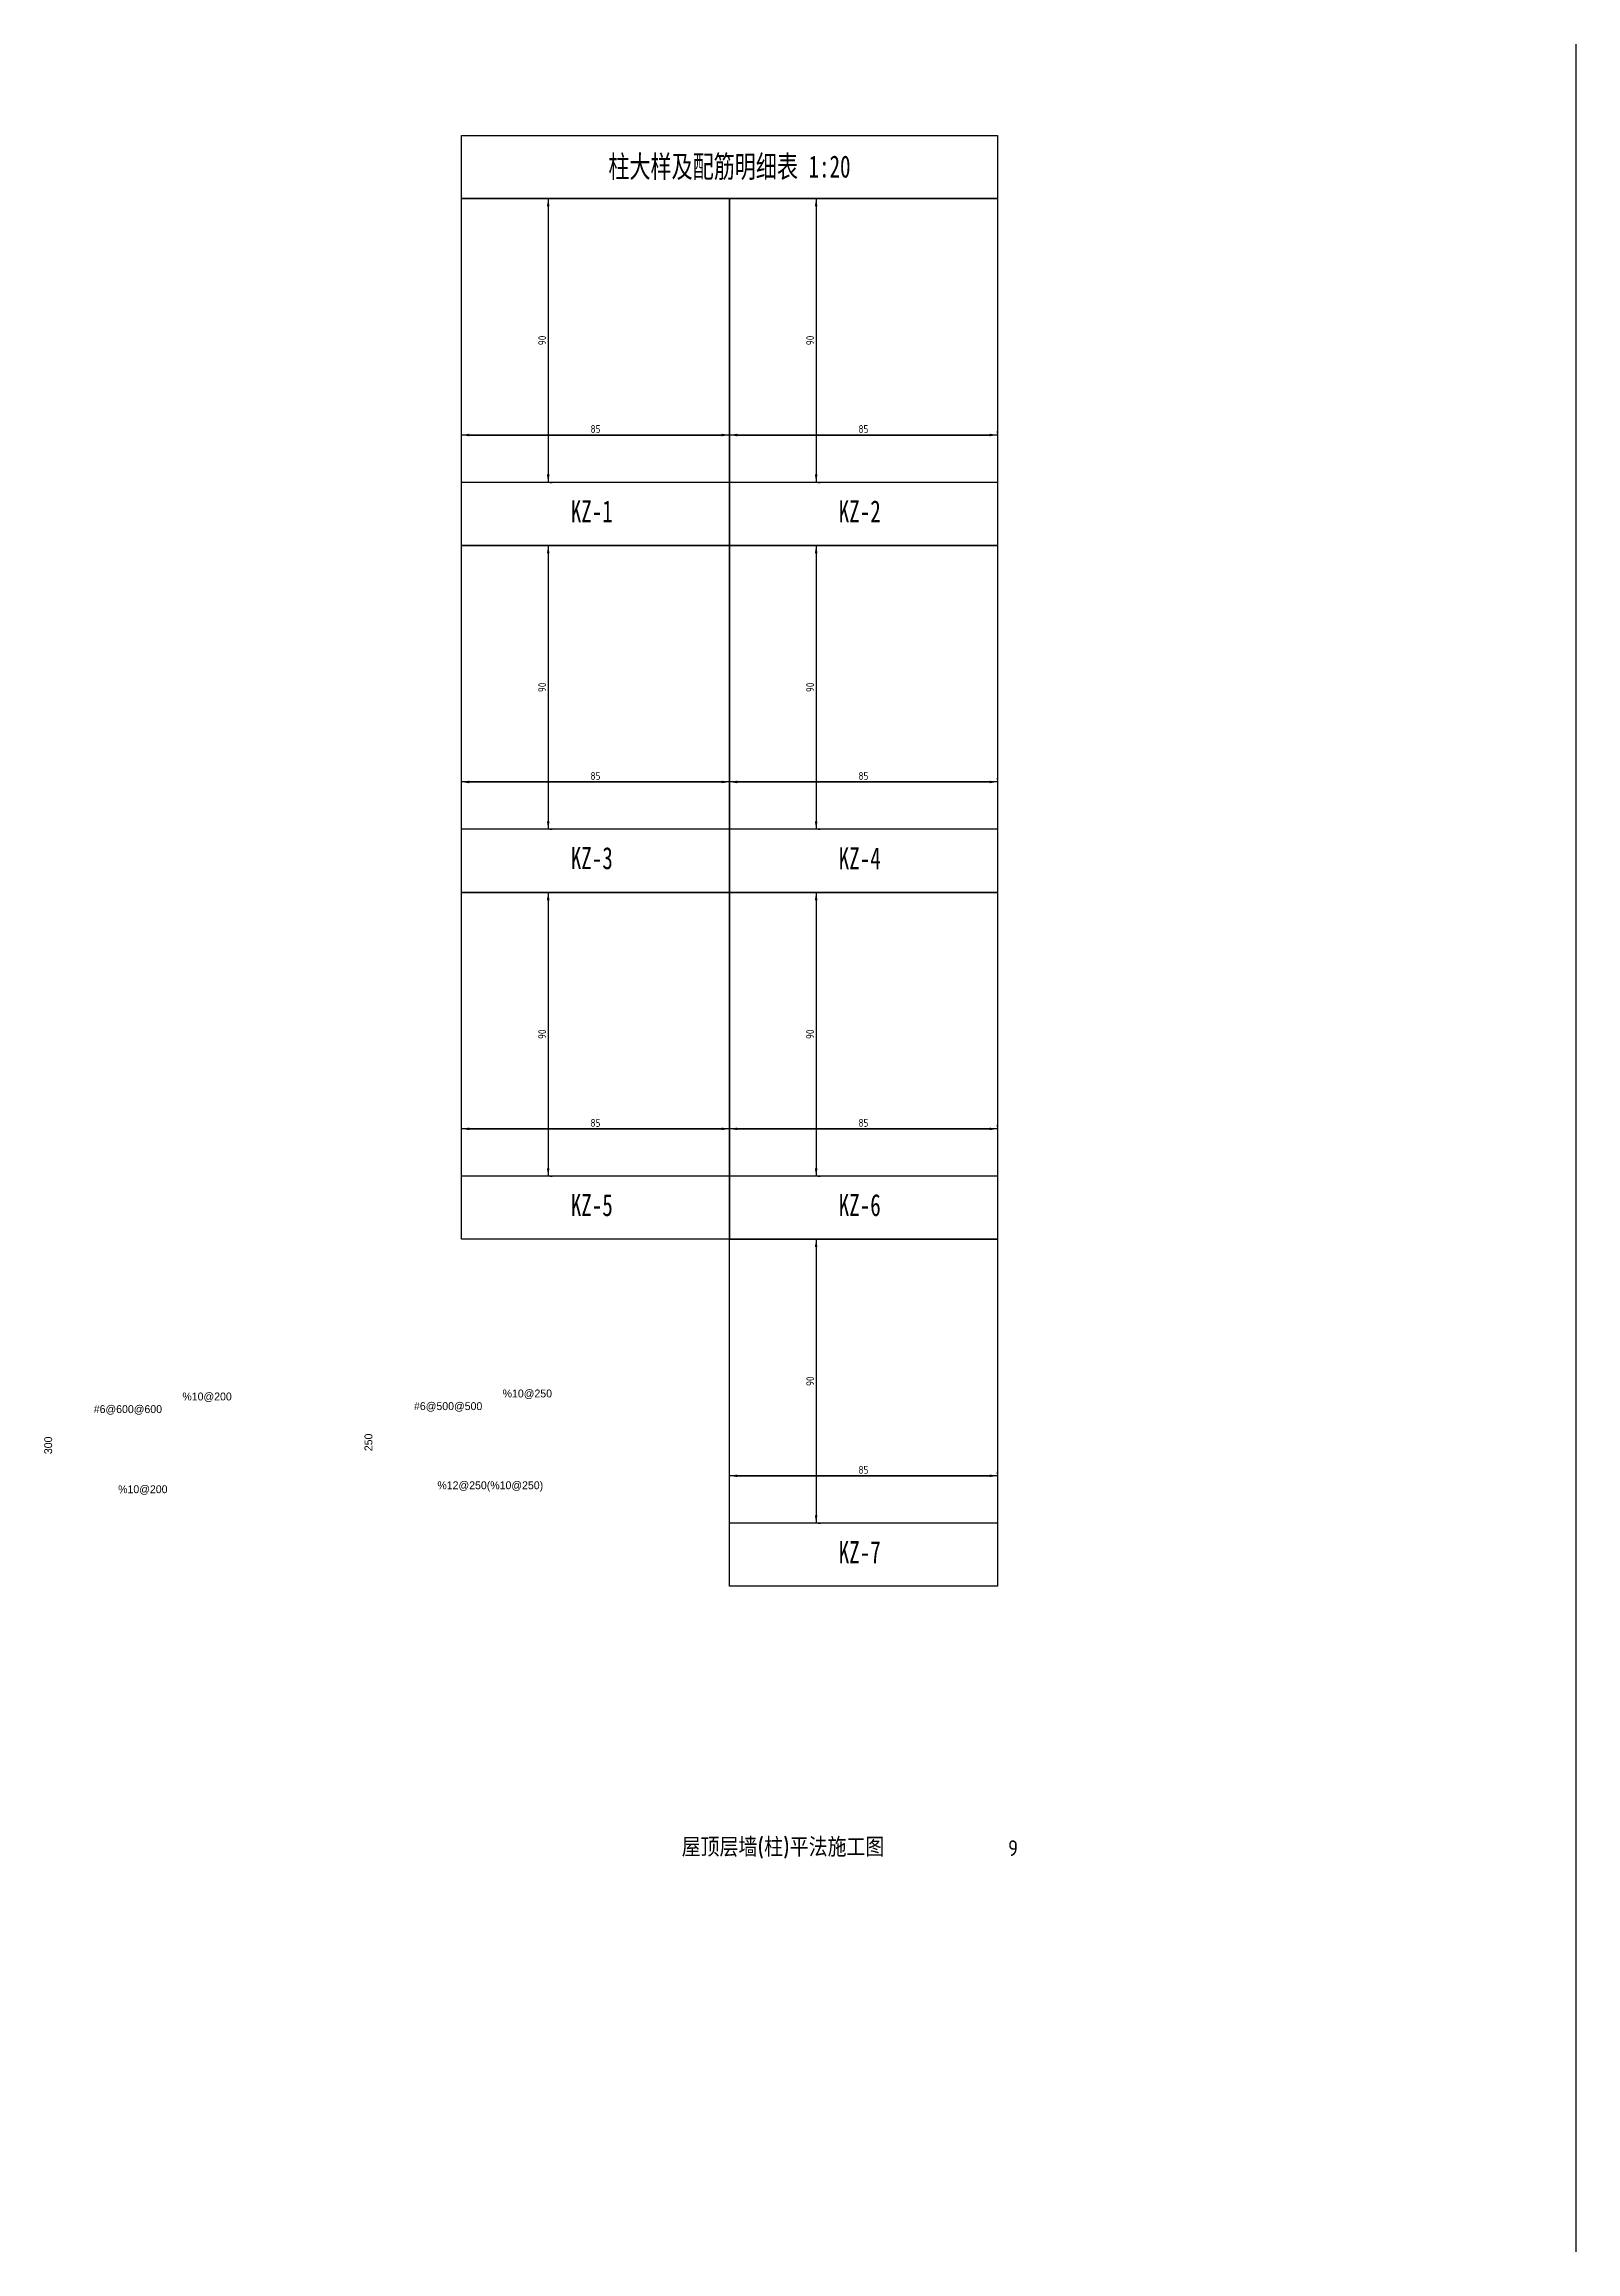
# Model space of a CAD drawing. Header units: millimetres. Extents: x 0 to 5000, y -622 to 594.
# Drawn here: x 4514 to 5000, y -106 to 594 of the extents above; entities that cross this region are included whole.
import ezdxf

# ---------------------------------------------------------------- set-up
doc = ezdxf.new("R2010")
doc.units = ezdxf.units.MM
doc.header["$LTSCALE"] = 0.01
doc.layers.add('PUB_TEXT', color=7, linetype='Continuous')
doc.styles.add('hztxt', font='tssdeng.shx', dxfattribs={"bigfont": 'hztxt.shx'})
doc.styles.get("Standard").update_dxf_attribs({"font": 'gbenor.shx'})
doc.styles.add('xxxx', font='RIF.ttf')
doc.styles.add('宋体', font='')
doc.styles.get('宋体').set_extended_font_data('SimSun')
doc.dimstyles.new('ISO-25', dxfattribs={"dimtxt": 2.5, "dimasz": 2.5, "dimexe": 1.25, "dimexo": 0.625, "dimtad": 1, "dimtxsty": 'Standard', "dimcen": 2.5, "dimadec": 0, "dimazin": 0, "dimtfac": 1, "dimtmove": 0, "dimatfit": 3, "dimfxl": 1, "dimarcsym": 0})

# ---------------------------------------------------------------- blocks, each defined once
blk = doc.blocks.new('*D61')
at = {"layer": 'Defpoints', "color": 0, "lineweight": -2, "transparency": 16777216}
for p, q in [((4646.51, 470.69), (4646.51, 471.31)), ((4649.01, 470.06), (4729.01, 470.06)), ((4731.51, 470.69), (4731.51, 471.31))]:
    blk.add_line(p, q, dxfattribs=at)
at = {"layer": 'Defpoints', "color": 0, "transparency": 16777216}
for p in [(4646.51, 470.06), (4731.51, 470.06), (4731.51, 470.06)]:
    blk.add_point(p, dxfattribs=at)
for points in [[(4649.01, 470.48), (4649.01, 469.65), (4646.51, 470.06)], [(4729.01, 470.48), (4729.01, 469.65), (4731.51, 470.06)]]:
    blk.add_solid(points, dxfattribs=at)
at = {"layer": 'Defpoints', "color": 0, "transparency": 16777216, "insert": (4689.01, 471.96), "char_height": 2.5, "attachment_point": 5}
blk.add_mtext('85', dxfattribs=at)
blk = doc.blocks.new('*D62')
at = {"layer": 'Defpoints', "color": 0, "lineweight": -2, "transparency": 16777216}
for p, q in [((4674.01, 542.56), (4674.01, 457.56)), ((4674.64, 545.06), (4675.26, 545.06)), ((4674.64, 455.06), (4675.26, 455.06))]:
    blk.add_line(p, q, dxfattribs=at)
at = {"layer": 'Defpoints', "color": 0, "transparency": 16777216}
for p in [(4674.01, 545.06), (4674.01, 455.06), (4674.01, 455.06)]:
    blk.add_point(p, dxfattribs=at)
for points in [[(4673.59, 542.56), (4674.43, 542.56), (4674.01, 545.06)], [(4673.59, 457.56), (4674.43, 457.56), (4674.01, 455.06)]]:
    blk.add_solid(points, dxfattribs=at)
at = {"layer": 'Defpoints', "color": 0, "transparency": 16777216, "insert": (4672.11, 500.06), "char_height": 2.5, "attachment_point": 5, "rotation": 90}
blk.add_mtext('90', dxfattribs=at)
blk = doc.blocks.new('*D63')
at = {"layer": 'Defpoints', "color": 0, "lineweight": -2, "transparency": 16777216}
for p, q in [((4731.51, 470.69), (4731.51, 471.31)), ((4734.01, 470.06), (4814.01, 470.06)), ((4816.51, 470.69), (4816.51, 471.31))]:
    blk.add_line(p, q, dxfattribs=at)
at = {"layer": 'Defpoints', "color": 0, "transparency": 16777216}
for p in [(4731.51, 470.06), (4816.51, 470.06), (4816.51, 470.06)]:
    blk.add_point(p, dxfattribs=at)
for points in [[(4734.01, 470.48), (4734.01, 469.65), (4731.51, 470.06)], [(4814.01, 470.48), (4814.01, 469.65), (4816.51, 470.06)]]:
    blk.add_solid(points, dxfattribs=at)
at = {"layer": 'Defpoints', "color": 0, "transparency": 16777216, "insert": (4774.01, 471.96), "char_height": 2.5, "attachment_point": 5}
blk.add_mtext('85', dxfattribs=at)
blk = doc.blocks.new('*D64')
at = {"layer": 'Defpoints', "color": 0, "lineweight": -2, "transparency": 16777216}
for p, q in [((4759.01, 542.56), (4759.01, 457.56)), ((4759.64, 545.06), (4760.26, 545.06)), ((4759.64, 455.06), (4760.26, 455.06))]:
    blk.add_line(p, q, dxfattribs=at)
at = {"layer": 'Defpoints', "color": 0, "transparency": 16777216}
for p in [(4759.01, 545.06), (4759.01, 455.06), (4759.01, 455.06)]:
    blk.add_point(p, dxfattribs=at)
for points in [[(4758.59, 542.56), (4759.43, 542.56), (4759.01, 545.06)], [(4758.59, 457.56), (4759.43, 457.56), (4759.01, 455.06)]]:
    blk.add_solid(points, dxfattribs=at)
at = {"layer": 'Defpoints', "color": 0, "transparency": 16777216, "insert": (4757.11, 500.06), "char_height": 2.5, "attachment_point": 5, "rotation": 90}
blk.add_mtext('90', dxfattribs=at)
blk = doc.blocks.new('*D65')
at = {"layer": 'Defpoints', "color": 0, "lineweight": -2, "transparency": 16777216}
for p, q in [((4646.51, 360.69), (4646.51, 361.31)), ((4649.01, 360.06), (4729.01, 360.06)), ((4731.51, 360.69), (4731.51, 361.31))]:
    blk.add_line(p, q, dxfattribs=at)
at = {"layer": 'Defpoints', "color": 0, "transparency": 16777216}
for p in [(4646.51, 360.06), (4731.51, 360.06), (4731.51, 360.06)]:
    blk.add_point(p, dxfattribs=at)
for points in [[(4649.01, 360.48), (4649.01, 359.65), (4646.51, 360.06)], [(4729.01, 360.48), (4729.01, 359.65), (4731.51, 360.06)]]:
    blk.add_solid(points, dxfattribs=at)
at = {"layer": 'Defpoints', "color": 0, "transparency": 16777216, "insert": (4689.01, 361.96), "char_height": 2.5, "attachment_point": 5}
blk.add_mtext('85', dxfattribs=at)
blk = doc.blocks.new('*D66')
at = {"layer": 'Defpoints', "color": 0, "lineweight": -2, "transparency": 16777216}
for p, q in [((4674.64, 435.06), (4675.26, 435.06)), ((4674.01, 432.56), (4674.01, 347.56)), ((4674.64, 345.06), (4675.26, 345.06))]:
    blk.add_line(p, q, dxfattribs=at)
at = {"layer": 'Defpoints', "color": 0, "transparency": 16777216}
for p in [(4674.01, 435.06), (4674.01, 345.06), (4674.01, 345.06)]:
    blk.add_point(p, dxfattribs=at)
for points in [[(4673.59, 432.56), (4674.43, 432.56), (4674.01, 435.06)], [(4673.59, 347.56), (4674.43, 347.56), (4674.01, 345.06)]]:
    blk.add_solid(points, dxfattribs=at)
at = {"layer": 'Defpoints', "color": 0, "transparency": 16777216, "insert": (4672.11, 390.06), "char_height": 2.5, "attachment_point": 5, "rotation": 90}
blk.add_mtext('90', dxfattribs=at)
blk = doc.blocks.new('*D67')
at = {"layer": 'Defpoints', "color": 0, "lineweight": -2, "transparency": 16777216}
for p, q in [((4731.51, 360.69), (4731.51, 361.31)), ((4734.01, 360.06), (4814.01, 360.06)), ((4816.51, 360.69), (4816.51, 361.31))]:
    blk.add_line(p, q, dxfattribs=at)
at = {"layer": 'Defpoints', "color": 0, "transparency": 16777216}
for p in [(4731.51, 360.06), (4816.51, 360.06), (4816.51, 360.06)]:
    blk.add_point(p, dxfattribs=at)
for points in [[(4734.01, 360.48), (4734.01, 359.65), (4731.51, 360.06)], [(4814.01, 360.48), (4814.01, 359.65), (4816.51, 360.06)]]:
    blk.add_solid(points, dxfattribs=at)
at = {"layer": 'Defpoints', "color": 0, "transparency": 16777216, "insert": (4774.01, 361.96), "char_height": 2.5, "attachment_point": 5}
blk.add_mtext('85', dxfattribs=at)
blk = doc.blocks.new('*D68')
at = {"layer": 'Defpoints', "color": 0, "lineweight": -2, "transparency": 16777216}
for p, q in [((4759.64, 435.06), (4760.26, 435.06)), ((4759.01, 432.56), (4759.01, 347.56)), ((4759.64, 345.06), (4760.26, 345.06))]:
    blk.add_line(p, q, dxfattribs=at)
at = {"layer": 'Defpoints', "color": 0, "transparency": 16777216}
for p in [(4759.01, 435.06), (4759.01, 345.06), (4759.01, 345.06)]:
    blk.add_point(p, dxfattribs=at)
for points in [[(4758.59, 432.56), (4759.43, 432.56), (4759.01, 435.06)], [(4758.59, 347.56), (4759.43, 347.56), (4759.01, 345.06)]]:
    blk.add_solid(points, dxfattribs=at)
at = {"layer": 'Defpoints', "color": 0, "transparency": 16777216, "insert": (4757.11, 390.06), "char_height": 2.5, "attachment_point": 5, "rotation": 90}
blk.add_mtext('90', dxfattribs=at)
blk = doc.blocks.new('*D69')
at = {"layer": 'Defpoints', "color": 0, "lineweight": -2, "transparency": 16777216}
for p, q in [((4646.51, 250.69), (4646.51, 251.31)), ((4649.01, 250.06), (4729.01, 250.06)), ((4731.51, 250.69), (4731.51, 251.31))]:
    blk.add_line(p, q, dxfattribs=at)
at = {"layer": 'Defpoints', "color": 0, "transparency": 16777216}
for p in [(4646.51, 250.06), (4731.51, 250.06), (4731.51, 250.06)]:
    blk.add_point(p, dxfattribs=at)
for points in [[(4649.01, 250.48), (4649.01, 249.65), (4646.51, 250.06)], [(4729.01, 250.48), (4729.01, 249.65), (4731.51, 250.06)]]:
    blk.add_solid(points, dxfattribs=at)
at = {"layer": 'Defpoints', "color": 0, "transparency": 16777216, "insert": (4689.01, 251.96), "char_height": 2.5, "attachment_point": 5}
blk.add_mtext('85', dxfattribs=at)
blk = doc.blocks.new('*D70')
at = {"layer": 'Defpoints', "color": 0, "lineweight": -2, "transparency": 16777216}
for p, q in [((4674.01, 322.56), (4674.01, 237.56)), ((4674.64, 325.06), (4675.26, 325.06)), ((4674.64, 235.06), (4675.26, 235.06))]:
    blk.add_line(p, q, dxfattribs=at)
at = {"layer": 'Defpoints', "color": 0, "transparency": 16777216}
for p in [(4674.01, 325.06), (4674.01, 235.06), (4674.01, 235.06)]:
    blk.add_point(p, dxfattribs=at)
for points in [[(4673.59, 322.56), (4674.43, 322.56), (4674.01, 325.06)], [(4673.59, 237.56), (4674.43, 237.56), (4674.01, 235.06)]]:
    blk.add_solid(points, dxfattribs=at)
at = {"layer": 'Defpoints', "color": 0, "transparency": 16777216, "insert": (4672.11, 280.06), "char_height": 2.5, "attachment_point": 5, "rotation": 90}
blk.add_mtext('90', dxfattribs=at)
blk = doc.blocks.new('*D71')
at = {"layer": 'Defpoints', "color": 0, "lineweight": -2, "transparency": 16777216}
for p, q in [((4731.51, 250.69), (4731.51, 251.31)), ((4734.01, 250.06), (4814.01, 250.06)), ((4816.51, 250.69), (4816.51, 251.31))]:
    blk.add_line(p, q, dxfattribs=at)
at = {"layer": 'Defpoints', "color": 0, "transparency": 16777216}
for p in [(4731.51, 250.06), (4816.51, 250.06), (4816.51, 250.06)]:
    blk.add_point(p, dxfattribs=at)
for points in [[(4734.01, 250.48), (4734.01, 249.65), (4731.51, 250.06)], [(4814.01, 250.48), (4814.01, 249.65), (4816.51, 250.06)]]:
    blk.add_solid(points, dxfattribs=at)
at = {"layer": 'Defpoints', "color": 0, "transparency": 16777216, "insert": (4774.01, 251.96), "char_height": 2.5, "attachment_point": 5}
blk.add_mtext('85', dxfattribs=at)
blk = doc.blocks.new('*D72')
at = {"layer": 'Defpoints', "color": 0, "lineweight": -2, "transparency": 16777216}
for p, q in [((4759.01, 322.56), (4759.01, 237.56)), ((4759.64, 325.06), (4760.26, 325.06)), ((4759.64, 235.06), (4760.26, 235.06))]:
    blk.add_line(p, q, dxfattribs=at)
at = {"layer": 'Defpoints', "color": 0, "transparency": 16777216}
for p in [(4759.01, 325.06), (4759.01, 235.06), (4759.01, 235.06)]:
    blk.add_point(p, dxfattribs=at)
for points in [[(4758.59, 322.56), (4759.43, 322.56), (4759.01, 325.06)], [(4758.59, 237.56), (4759.43, 237.56), (4759.01, 235.06)]]:
    blk.add_solid(points, dxfattribs=at)
at = {"layer": 'Defpoints', "color": 0, "transparency": 16777216, "insert": (4757.11, 280.06), "char_height": 2.5, "attachment_point": 5, "rotation": 90}
blk.add_mtext('90', dxfattribs=at)
blk = doc.blocks.new('*D73')
at = {"layer": 'Defpoints', "color": 0, "lineweight": -2, "transparency": 16777216}
for p, q in [((4731.51, 140.69), (4731.51, 141.31)), ((4734.01, 140.06), (4814.01, 140.06)), ((4816.51, 140.69), (4816.51, 141.31))]:
    blk.add_line(p, q, dxfattribs=at)
at = {"layer": 'Defpoints', "color": 0, "transparency": 16777216}
for p in [(4731.51, 140.06), (4816.51, 140.06), (4816.51, 140.06)]:
    blk.add_point(p, dxfattribs=at)
for points in [[(4734.01, 140.48), (4734.01, 139.65), (4731.51, 140.06)], [(4814.01, 140.48), (4814.01, 139.65), (4816.51, 140.06)]]:
    blk.add_solid(points, dxfattribs=at)
at = {"layer": 'Defpoints', "color": 0, "transparency": 16777216, "insert": (4774.01, 141.96), "char_height": 2.5, "attachment_point": 5}
blk.add_mtext('85', dxfattribs=at)
blk = doc.blocks.new('*D74')
at = {"layer": 'Defpoints', "color": 0, "lineweight": -2, "transparency": 16777216}
for p, q in [((4759.01, 212.56), (4759.01, 127.56)), ((4759.64, 215.06), (4760.26, 215.06)), ((4759.64, 125.06), (4760.26, 125.06))]:
    blk.add_line(p, q, dxfattribs=at)
at = {"layer": 'Defpoints', "color": 0, "transparency": 16777216}
for p in [(4759.01, 215.06), (4759.01, 125.06), (4759.01, 125.06)]:
    blk.add_point(p, dxfattribs=at)
for points in [[(4758.59, 212.56), (4759.43, 212.56), (4759.01, 215.06)], [(4758.59, 127.56), (4759.43, 127.56), (4759.01, 125.06)]]:
    blk.add_solid(points, dxfattribs=at)
at = {"layer": 'Defpoints', "color": 0, "transparency": 16777216, "insert": (4757.11, 170.06), "char_height": 2.5, "attachment_point": 5, "rotation": 90}
blk.add_mtext('90', dxfattribs=at)
blk = doc.blocks.new('*U75')
at = {"color": 3}
blk.add_line((0, 350), (0, -350), dxfattribs=at)
blk = doc.blocks.new('*U76')
at = {"layer": 'Defpoints', "color": 0, "linetype": 'ByBlock', "lineweight": -2, "transparency": 16777216}
blk.add_blockref('*U75', (5000, 0), dxfattribs=at)

msp = doc.modelspace()

# ---------------------------------------------------------------- linework, layer by layer
at = {"color": 3}
for p, q in [((4731.511, 470.063), (4646.511, 470.063)), ((4816.511, 470.063), (4731.511, 470.063)), ((4731.511, 360.063), (4646.511, 360.063)), ((4816.511, 360.063), (4731.511, 360.063)), ((4731.511, 250.063), (4646.511, 250.063)), ((4816.511, 250.063), (4731.511, 250.063)), ((4816.511, 140.063), (4731.511, 140.063))]:
    msp.add_line(p, q, dxfattribs=at)
for p, q in [((4731.511, 455.063), (4646.511, 455.063)), ((4816.511, 455.063), (4731.511, 455.063)), ((4731.511, 345.063), (4646.511, 345.063)), ((4816.511, 345.063), (4731.511, 345.063)), ((4731.511, 235.063), (4646.511, 235.063)), ((4816.511, 235.063), (4731.511, 235.063)), ((4816.511, 125.063), (4731.511, 125.063))]:
    msp.add_line(p, q)
for points in [[(4646.511, 565.063), (4816.511, 565.063), (4816.511, 545.063), (4646.511, 545.063)], [(4646.511, 545.063), (4731.511, 545.063), (4731.511, 435.063), (4646.511, 435.063)], [(4731.511, 545.063), (4816.511, 545.063), (4816.511, 435.063), (4731.511, 435.063)], [(4646.511, 435.063), (4731.511, 435.063), (4731.511, 325.063), (4646.511, 325.063)], [(4731.511, 435.063), (4816.511, 435.063), (4816.511, 325.063), (4731.511, 325.063)], [(4646.511, 325.063), (4731.511, 325.063), (4731.511, 215.063), (4646.511, 215.063)], [(4731.511, 325.063), (4816.511, 325.063), (4816.511, 215.063), (4731.511, 215.063)], [(4731.511, 215.063), (4816.511, 215.063), (4816.511, 105.063), (4731.511, 105.063)]]:
    msp.add_lwpolyline(points, close=True)
at = {"layer": 'Defpoints', "color": 3}
for p, q in [((4674.011, 545.063), (4674.011, 455.063)), ((4759.011, 545.063), (4759.011, 455.063)), ((4674.011, 435.063), (4674.011, 345.063)), ((4759.011, 435.063), (4759.011, 345.063)), ((4674.011, 325.063), (4674.011, 235.063)), ((4759.011, 325.063), (4759.011, 235.063)), ((4759.011, 215.063), (4759.011, 125.063))]:
    msp.add_line(p, q, dxfattribs=at)

# ---------------------------------------------------------------- block references
msp.add_blockref('*U76', (0, 244), dxfattribs=at)

# ---------------------------------------------------------------- texts
at = {"color": 3, "char_height": 2.5, "attachment_point": 5, "style": 'xxxx'}
for s, insert, width in [('#6@600@600', (4540.685, 160.949), 19.64216), ('%10@200', (4565.803, 164.965), 16.71589), ('#6@500@500', (4642.274, 161.902), 19.64216), ('%10@250', (4667.392, 165.918), 16.71589), ('%10@200', (4545.423, 135.553), 16.71589), ('%12@250(%10@250)', (4655.637, 136.681), 16.71589)]:
    msp.add_mtext(s, dxfattribs=dict(at, insert=insert, width=width))
at = {"color": 3, "char_height": 2.5, "width": 14.99448, "attachment_point": 5, "rotation": 90, "style": 'xxxx'}
for s, insert in [('300', (4515.419, 149.711)), ('250', (4617.009, 150.663))]:
    msp.add_mtext(s, dxfattribs=dict(at, insert=insert))
at = {"insert": (4748.5, 22), "char_height": 6, "width": 95, "attachment_point": 5, "style": 'hztxt'}
msp.add_mtext('屋顶层墙(柱)平法施工图', dxfattribs=at)
at = {"insert": (4821.469, 22), "char_height": 5, "width": 20.93762, "attachment_point": 5}
msp.add_mtext('9', dxfattribs=at)
at = {"layer": 'PUB_TEXT', "char_height": 7, "attachment_point": 5, "style": '宋体'}
for s, insert, width in [('\\W0.7000;柱大样及配筋明细表 1:20', (4731.511, 554.784), 170), ('\\W0.7000;KZ-1', (4687.836, 445.859), 82.65024), ('{\\W0.7;KZ-2}', (4772.836, 445.859), 82.65024), ('{\\W0.7;KZ-3}', (4687.836, 335.859), 82.65024), ('{\\W0.7;KZ-4}', (4772.836, 335.859), 82.65024), ('{\\W0.7;KZ-5}', (4687.836, 225.859), 82.65024), ('{\\W0.7;KZ-6}', (4772.836, 225.859), 82.65024), ('{\\W0.7;KZ-7}', (4772.836, 115.859), 82.65024)]:
    msp.add_mtext(s, dxfattribs=dict(at, insert=insert, width=width))

# ---------------------------------------------------------------- dimensions: what is measured, and where the dimension line sits
at = {"layer": 'Defpoints', "color": 3}
for base, p1, p2, picture, middle in [((4674.011, 455.063), (4674.011, 545.063), (4674.011, 455.063), '*D62', (4672.109, 500.063)), ((4759.011, 455.063), (4759.011, 545.063), (4759.011, 455.063), '*D64', (4757.109, 500.063)), ((4674.011, 345.063), (4674.011, 435.063), (4674.011, 345.063), '*D66', (4672.109, 390.063)), ((4759.011, 345.063), (4759.011, 435.063), (4759.011, 345.063), '*D68', (4757.109, 390.063)), ((4674.011, 235.063), (4674.011, 325.063), (4674.011, 235.063), '*D70', (4672.109, 280.063)), ((4759.011, 235.063), (4759.011, 325.063), (4759.011, 235.063), '*D72', (4757.109, 280.063)), ((4759.011, 125.063), (4759.011, 215.063), (4759.011, 125.063), '*D74', (4757.109, 170.063))]:
    dim = msp.add_linear_dim(base=base, p1=p1, p2=p2, angle=90, dimstyle='ISO-25', dxfattribs=at)
    dim.commit()
    dim.dimension.update_dxf_attribs({"geometry": picture, "text_midpoint": middle})
for base, p1, p2, picture, middle in [((4731.511, 470.063), (4646.511, 470.063), (4731.511, 470.063), '*D61', (4689.011, 471.964)), ((4816.511, 470.063), (4731.511, 470.063), (4816.511, 470.063), '*D63', (4774.011, 471.964)), ((4731.511, 360.063), (4646.511, 360.063), (4731.511, 360.063), '*D65', (4689.011, 361.964)), ((4816.511, 360.063), (4731.511, 360.063), (4816.511, 360.063), '*D67', (4774.011, 361.964)), ((4731.511, 250.063), (4646.511, 250.063), (4731.511, 250.063), '*D69', (4689.011, 251.964)), ((4816.511, 250.063), (4731.511, 250.063), (4816.511, 250.063), '*D71', (4774.011, 251.964)), ((4816.511, 140.063), (4731.511, 140.063), (4816.511, 140.063), '*D73', (4774.011, 141.964))]:
    dim = msp.add_linear_dim(base=base, p1=p1, p2=p2, dimstyle='ISO-25', dxfattribs=at)
    dim.commit()
    dim.dimension.update_dxf_attribs({"geometry": picture, "text_midpoint": middle})

doc.saveas('drawing.dxf')
